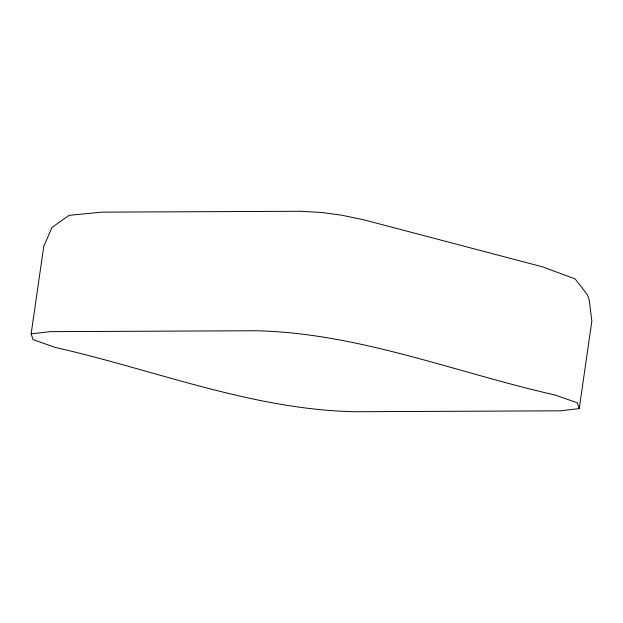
<?xml version="1.0" encoding="UTF-8"?>
<svg xmlns="http://www.w3.org/2000/svg" width="623" height="623" viewBox="0 0 623 623"><rect width="100%" height="100%" fill="white"/><g stroke="black" fill="none" stroke-linecap="round" stroke-linejoin="round"><path stroke-width="0.93" d="M31.15 333.858L43.758 246.35L52.059 227.387L69.013 215.363L101.798 212.147L300.231 211.275L321.709 212.49L341.731 215.2L364.377 219.966L542.337 266.792L575.115 278.894L587.512 294.897L589.28 300.286L591.85 321.102L579.242 408.618L560.139 410.822L354.588 411.725C251.692 409.49 154.714 369.875 55.447 347.486L33.05 339.652L31.15 333.858L50.253 331.646L255.804 330.751C358.7 332.978 455.678 372.593 554.945 394.99L577.342 402.816L579.242 408.618"/></g></svg>
